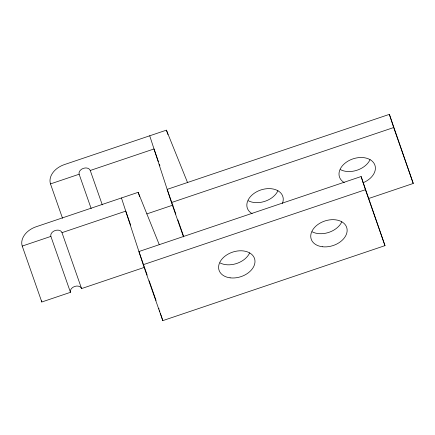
<?xml version="1.0" encoding="UTF-8"?>
<svg xmlns="http://www.w3.org/2000/svg" width="435" height="435" viewBox="0 0 435 435"><rect width="100%" height="100%" fill="white"/><g stroke="black" fill="none" stroke-linecap="round" stroke-linejoin="round"><path stroke-width="0.65" d="M187.523 182.499L166.42 130.152L64.407 164.582A19.222 13.849 -19.3 0 0 50.487 183.902L62.52 218.267M50.487 183.902L79.143 174.228A5.862 4.219 -19.3 0 1 83.389 168.356A5.862 4.219 -19.3 0 1 90.241 170.482L154.006 148.96L157.677 159.444M159.264 244.671L138.161 192.319L36.148 226.755A19.222 13.849 -19.3 0 0 22.229 246.074L41.809 301.993L70.465 292.32A5.862 4.219 -19.3 0 1 74.717 286.447A5.862 4.219 -19.3 0 1 81.568 288.574L144.763 267.242M368.94 198.42L413.25 183.461L389.374 114.367L167.176 189.366L175.854 214.15M22.229 246.074L50.884 236.401A5.862 4.219 -19.3 0 1 55.131 230.528A5.862 4.219 -19.3 0 1 61.987 232.654L125.748 211.127L129.423 221.616M149.716 135.785L171.472 202.541L393.67 127.542L413.25 183.461M146.834 213.911L173.021 205.07M121.457 197.958L143.213 264.708L162.793 320.633L384.991 245.634L361.115 176.539L138.917 251.539L147.155 275.05M143.213 264.708L365.411 189.709L384.991 245.634M166.42 130.152L167.975 134.6M157.883 160.026L158.492 161.776M159.313 164.104L159.922 165.849M177.861 219.871L183.423 235.759M171.472 202.541L183.505 236.906M138.161 192.319L139.717 196.767M129.625 222.198L130.647 225.112M149.156 280.771L156.056 300.471M90.241 170.482L102.279 204.847M79.143 174.228L91.176 208.599M61.987 232.654L81.568 288.574M50.884 236.401L70.465 292.32M389.374 114.367L393.67 127.542M361.115 176.539L365.411 189.709M158.77 308.284L159.036 309.106M159.574 310.753L159.846 311.574M160.379 313.222L160.651 314.048M160.917 314.869L162.793 320.633M277.911 190.742A18.683 12.958 -18.1 0 1 248.276 200.742M252.121 213.672A18.683 12.958 -18.1 0 1 250.304 196.783A18.683 12.958 -18.1 0 1 273.256 189.035A18.683 12.958 -18.1 0 1 282.397 203.455M370.065 159.634A18.683 12.958 -18.1 0 1 340.431 169.639M344.281 182.564A18.683 12.958 -18.1 0 1 346.456 162.114A18.683 12.958 -18.1 0 1 373.36 162.385A18.683 12.958 -18.1 0 1 363.051 182.754M249.652 252.909A18.683 12.958 -18.1 0 1 220.018 262.914M341.807 221.806A18.683 12.958 -18.1 0 1 312.172 231.806M41.809 301.993A19.222 13.849 -19.3 0 1 41.499 300.786M230.093 277.829A18.683 12.958 -18.1 0 0 254.801 259.537A18.683 12.958 -18.1 0 0 225.46 255.807A18.683 12.958 -18.1 0 0 230.093 277.829M322.248 246.727A18.683 12.958 -18.1 0 0 346.956 228.435A18.683 12.958 -18.1 0 0 317.615 224.699A18.683 12.958 -18.1 0 0 322.248 246.727"/></g></svg>
